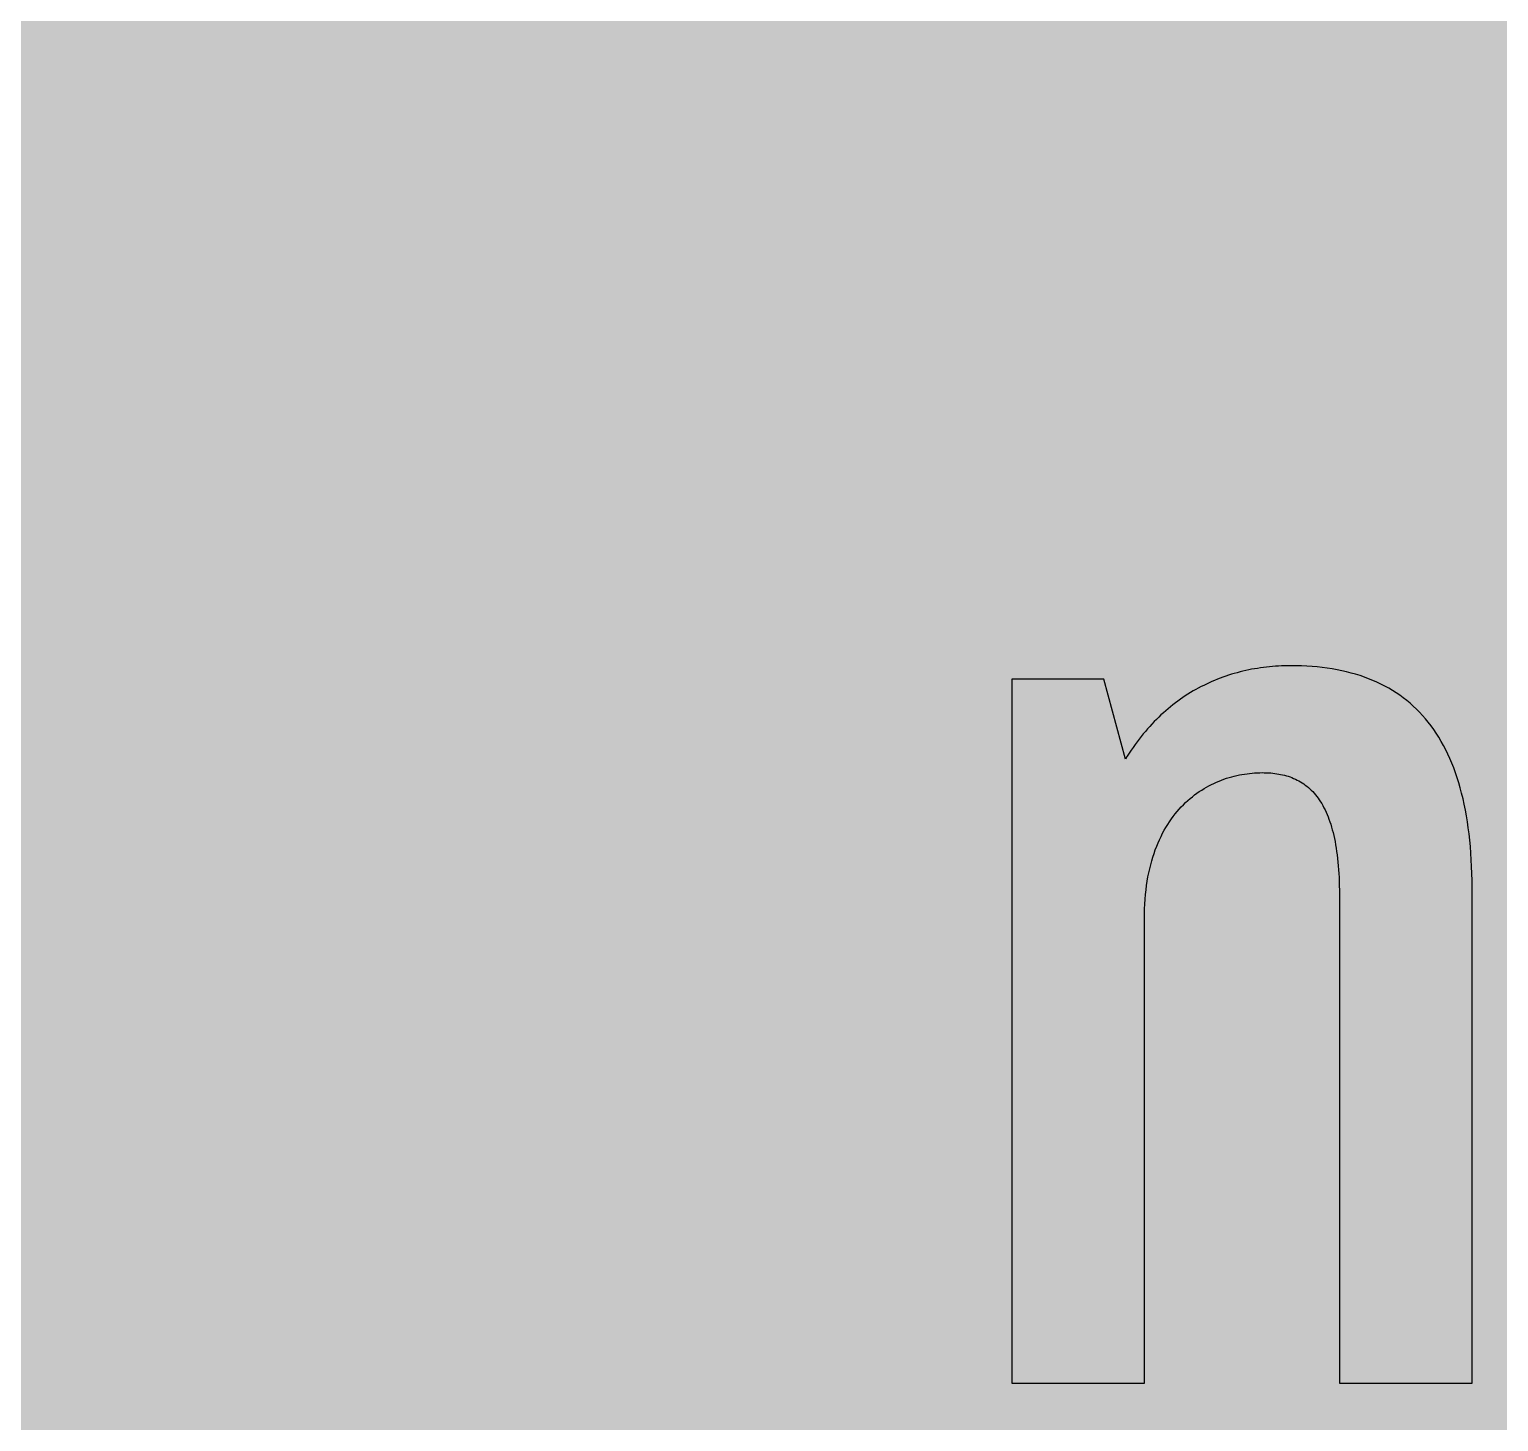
# Model space of a CAD drawing. Header units: millimetres. Extents: x 0 to 212, y 0 to 116.
# Drawn here: x 149.46 to 183.92, y 25.61 to 58.26 of the extents above; entities that cross this region are included whole.
import ezdxf

# ---------------------------------------------------------------- set-up
doc = ezdxf.new("R2010")
doc.units = ezdxf.units.MM

msp = doc.modelspace()

# ---------------------------------------------------------------- hatches: boundary and pattern name
for color, points in [(254, [(14.1633, 0.0536), (13.9878, 0.0533), (13.8125, 0.0559), (13.6373, 0.061), (13.462, 0.0686), (13.2893, 0.0787), (13.114, 0.0914), (12.9413, 0.1041), (12.7686, 0.1219), (12.5959, 0.1397), (12.4231, 0.16), (12.2504, 0.1829), (12.0777, 0.2057), (11.9075, 0.2337), (11.7373, 0.2616), (11.5672, 0.2921), (11.397, 0.3251), (11.2268, 0.3607), (11.0592, 0.3988), (10.8915, 0.4369), (10.7239, 0.4775), (10.5562, 0.5207), (10.3886, 0.5664), (10.2235, 0.6121), (10.0584, 0.6629), (9.8933, 0.7137), (9.7307, 0.7671), (9.5682, 0.8204), (9.4056, 0.8788), (9.2431, 0.9373), (9.083, 0.9982), (8.923, 1.0617), (8.763, 1.1252), (8.6055, 1.1938), (8.4455, 1.2624), (8.2906, 1.331), (8.1331, 1.4046), (7.9781, 1.4783), (7.8232, 1.5545), (7.6708, 1.6332), (7.5184, 1.7145), (7.366, 1.7958), (7.2161, 1.8796), (7.0663, 1.966), (6.919, 2.0523), (6.7716, 2.1438), (6.6243, 2.2352), (6.4795, 2.3266), (6.3348, 2.4232), (6.19, 2.5197), (6.0477, 2.6187), (5.908, 2.7178), (5.7683, 2.8194), (5.6286, 2.9235), (5.4915, 3.0302), (5.3543, 3.1369), (5.2197, 3.2461), (5.0851, 3.3579), (4.953, 3.4722), (4.8209, 3.5865), (4.6914, 3.7033), (4.5644, 3.8202), (4.4348, 3.9395), (4.3104, 4.0615), (4.1859, 4.1859), (4.0615, 4.3104), (3.9395, 4.4348), (3.8202, 4.5618), (3.7033, 4.6914), (3.5865, 4.8209), (3.4722, 4.953), (3.3579, 5.0851), (3.2487, 5.2197), (3.1369, 5.3543), (3.0302, 5.4915), (2.9235, 5.6286), (2.8194, 5.7683), (2.7178, 5.908), (2.6187, 6.0477), (2.5197, 6.19), (2.4232, 6.3348), (2.3266, 6.477), (2.2352, 6.6243), (2.1438, 6.7691), (2.0523, 6.919), (1.966, 7.0663), (1.8796, 7.2161), (1.7958, 7.366), (1.7145, 7.5184), (1.6332, 7.6708), (1.5545, 7.8232), (1.4783, 7.9781), (1.4046, 8.1331), (1.331, 8.2906), (1.2598, 8.4455), (1.1913, 8.603), (1.1252, 8.763), (1.0592, 8.923), (0.9982, 9.083), (0.9373, 9.2431), (0.8763, 9.4056), (0.8204, 9.5682), (0.7645, 9.7307), (0.7112, 9.8933), (0.6604, 10.0584), (0.6121, 10.2235), (0.5639, 10.3911), (0.5207, 10.5562), (0.4775, 10.7239), (0.4343, 10.8915), (0.3962, 11.0592), (0.3607, 11.2268), (0.3251, 11.397), (0.2921, 11.5672), (0.2616, 11.7373), (0.2311, 11.9075), (0.2057, 12.0802), (0.1803, 12.2504), (0.1575, 12.4231), (0.1372, 12.5959), (0.1194, 12.7686), (0.1041, 12.9413), (0.0889, 13.1166), (0.0787, 13.2893), (0.0686, 13.4645), (0.061, 13.6373), (0.0559, 13.8125), (0.0508, 13.9878), (0.0508, 14.163), (0.0522, 102.3592), (0.0508, 102.5322), (0.0559, 102.7074), (0.061, 102.8827), (0.0686, 103.058), (0.0787, 103.2307), (0.0889, 103.4059), (0.1041, 103.5787), (0.1194, 103.7514), (0.1372, 103.9241), (0.1575, 104.0968), (0.1803, 104.2695), (0.2057, 104.4423), (0.2311, 104.6124), (0.2616, 104.7826), (0.2921, 104.9528), (0.3251, 105.123), (0.3607, 105.2932), (0.3962, 105.4608), (0.4343, 105.6284), (0.4775, 105.7961), (0.5207, 105.9637), (0.5639, 106.1314), (0.6121, 106.2965), (0.6604, 106.4616), (0.7112, 106.6267), (0.7645, 106.7892), (0.8204, 106.9518), (0.8763, 107.1143), (0.9373, 107.2769), (0.9982, 107.4369), (1.0592, 107.5969), (1.1252, 107.757), (1.1913, 107.9144), (1.2598, 108.0745), (1.331, 108.2294), (1.4046, 108.3869), (1.4783, 108.5418), (1.5545, 108.6968), (1.6332, 108.8492), (1.7145, 109.0016), (1.7958, 109.154), (1.8796, 109.3038), (1.966, 109.4537), (2.0523, 109.601), (2.1438, 109.7483), (2.2352, 109.8956), (2.3266, 110.0404), (2.4232, 110.1852), (2.5197, 110.33), (2.6187, 110.4722), (2.7178, 110.6119), (2.8194, 110.7516), (2.9235, 110.8913), (3.0302, 111.0285), (3.1369, 111.1656), (3.2487, 111.3003), (3.3579, 111.4349), (3.4722, 111.567), (3.5865, 111.699), (3.7033, 111.8286), (3.8202, 111.9556), (3.9395, 112.0851), (4.0615, 112.2096), (4.1859, 112.334), (4.3104, 112.4585), (4.4348, 112.5804), (4.5644, 112.6998), (4.6914, 112.8166), (4.8209, 112.9335), (4.953, 113.0478), (5.0851, 113.1621), (5.2197, 113.2713), (5.3543, 113.3831), (5.4915, 113.4897), (5.6286, 113.5964), (5.7683, 113.7006), (5.908, 113.8022), (6.0477, 113.9012), (6.19, 114.0003), (6.3348, 114.0968), (6.4795, 114.1933), (6.6243, 114.2848), (6.7716, 114.3762), (6.919, 114.4676), (7.0663, 114.554), (7.2161, 114.6404), (7.366, 114.7242), (7.5184, 114.8055), (7.6708, 114.8867), (7.8232, 114.9655), (7.9781, 115.0417), (8.1331, 115.1153), (8.2906, 115.189), (8.4455, 115.2601), (8.6055, 115.3287), (8.763, 115.3947), (8.923, 115.4608), (9.083, 115.5217), (9.2431, 115.5827), (9.4056, 115.6437), (9.5682, 115.6995), (9.7307, 115.7554), (9.8933, 115.8088), (10.0584, 115.8596), (10.2235, 115.9078), (10.3886, 115.9561), (10.5562, 115.9993), (10.7239, 116.0424), (10.8915, 116.0856), (11.0592, 116.1237), (11.2268, 116.1593), (11.397, 116.1948), (11.5672, 116.2279), (11.7373, 116.2583), (11.9075, 116.2888), (12.0777, 116.3142), (12.2504, 116.3396), (12.4231, 116.3625), (12.5959, 116.3828), (12.7686, 116.4006), (12.9413, 116.4158), (13.114, 116.4311), (13.2893, 116.4412), (13.462, 116.4514), (13.6373, 116.459), (13.8125, 116.4641), (13.9878, 116.4692), (14.163, 116.4692), (197.6078, 116.4703), (197.7822, 116.4692), (197.9574, 116.4641), (198.1327, 116.459), (198.3054, 116.4514), (198.4807, 116.4412), (198.6534, 116.4311), (198.8287, 116.4158), (199.0014, 116.4006), (199.1741, 116.3828), (199.3468, 116.3625), (199.5195, 116.3396), (199.6897, 116.3142), (199.8624, 116.2888), (200.0326, 116.2583), (200.2028, 116.2279), (200.373, 116.1948), (200.5432, 116.1593), (200.7108, 116.1237), (200.8784, 116.0856), (201.0461, 116.0424), (201.2137, 115.9993), (201.3788, 115.9561), (201.5465, 115.9078), (201.7116, 115.8596), (201.8767, 115.8088), (202.0392, 115.7554), (202.2018, 115.6995), (202.3643, 115.6437), (202.5269, 115.5827), (202.6869, 115.5217), (202.8469, 115.4608), (203.007, 115.3947), (203.167, 115.3287), (203.3245, 115.2601), (203.4794, 115.189), (203.6369, 115.1153), (203.7918, 115.0417), (203.9468, 114.9655), (204.0992, 114.8867), (204.2516, 114.8055), (204.404, 114.7242), (204.5538, 114.6404), (204.7037, 114.554), (204.8535, 114.4676), (205.0009, 114.3762), (205.1456, 114.2848), (205.293, 114.1933), (205.4352, 114.0968), (205.58, 114.0003), (205.7222, 113.9012), (205.8619, 113.8022), (206.0016, 113.7006), (206.1413, 113.5964), (206.2785, 113.4897), (206.4156, 113.3831), (206.5503, 113.2713), (206.6849, 113.1621), (206.817, 113.0478), (206.949, 112.9335), (207.0786, 112.8166), (207.2081, 112.6998), (207.3351, 112.5804), (207.4596, 112.4585), (207.584, 112.334), (207.7085, 112.2096), (207.8304, 112.0851), (207.9498, 111.9556), (208.0666, 111.8286), (208.1835, 111.699), (208.2978, 111.567), (208.4121, 111.4349), (208.5238, 111.3003), (208.6331, 111.1656), (208.7397, 111.0285), (208.8464, 110.8913), (208.9506, 110.7516), (209.0522, 110.6119), (209.1512, 110.4722), (209.2503, 110.33), (209.3468, 110.1852), (209.4433, 110.0404), (209.5348, 109.8956), (209.6262, 109.7483), (209.7176, 109.601), (209.804, 109.4537), (209.8904, 109.3038), (209.9742, 109.154), (210.0555, 109.0016), (210.1367, 108.8492), (210.2155, 108.6968), (210.2917, 108.5418), (210.3653, 108.3869), (210.439, 108.2294), (210.5076, 108.0745), (210.5762, 107.9144), (210.6447, 107.757), (210.7082, 107.5969), (210.7717, 107.4369), (210.8327, 107.2769), (210.8911, 107.1143), (210.9495, 106.9518), (211.0029, 106.7892), (211.0562, 106.6267), (211.107, 106.4616), (211.1578, 106.2965), (211.2035, 106.1314), (211.2493, 105.9637), (211.2924, 105.7961), (211.3331, 105.6284), (211.3712, 105.4608), (211.4093, 105.2932), (211.4448, 105.123), (211.4779, 104.9528), (211.5083, 104.7826), (211.5363, 104.6124), (211.5642, 104.4423), (211.5871, 104.2695), (211.6099, 104.0968), (211.6303, 103.9241), (211.648, 103.7514), (211.6658, 103.5787), (211.6785, 103.4059), (211.6912, 103.2307), (211.7014, 103.058), (211.709, 102.8827), (211.7141, 102.7074), (211.7166, 102.5322), (211.7166, 102.3569), (211.7189, 14.1647), (211.7166, 13.9878), (211.7141, 13.8125), (211.709, 13.6373), (211.7014, 13.4645), (211.6912, 13.2893), (211.6785, 13.1166), (211.6658, 12.9413), (211.648, 12.7686), (211.6303, 12.5959), (211.6099, 12.4231), (211.5871, 12.2504), (211.5642, 12.0802), (211.5363, 11.9075), (211.5083, 11.7373), (211.4779, 11.5672), (211.4448, 11.397), (211.4093, 11.2268), (211.3712, 11.0592), (211.3331, 10.8915), (211.2924, 10.7239), (211.2493, 10.5562), (211.2035, 10.3911), (211.1578, 10.2235), (211.107, 10.0584), (211.0562, 9.8933), (211.0029, 9.7307), (210.9495, 9.5682), (210.8911, 9.4056), (210.8327, 9.2431), (210.7717, 9.083), (210.7082, 8.923), (210.6447, 8.763), (210.5762, 8.603), (210.5076, 8.4455), (210.439, 8.2906), (210.3653, 8.1331), (210.2917, 7.9781), (210.2155, 7.8232), (210.1367, 7.6708), (210.0555, 7.5184), (209.9742, 7.366), (209.8904, 7.2161), (209.804, 7.0663), (209.7176, 6.919), (209.6262, 6.7691), (209.5348, 6.6243), (209.4433, 6.477), (209.3468, 6.3348), (209.2503, 6.19), (209.1512, 6.0477), (209.0522, 5.908), (208.9506, 5.7683), (208.8464, 5.6286), (208.7397, 5.4915), (208.6331, 5.3543), (208.5238, 5.2197), (208.4121, 5.0851), (208.2978, 4.953), (208.1835, 4.8209), (208.0666, 4.6914), (207.9498, 4.5618), (207.8304, 4.4348), (207.7085, 4.3104), (207.584, 4.1859), (207.4596, 4.0615), (207.3351, 3.9395), (207.2081, 3.8202), (207.0786, 3.7033), (206.949, 3.5865), (206.817, 3.4722), (206.6849, 3.3579), (206.5503, 3.2461), (206.4156, 3.1369), (206.2785, 3.0302), (206.1413, 2.9235), (206.0016, 2.8194), (205.8619, 2.7178), (205.7222, 2.6187), (205.58, 2.5197), (205.4352, 2.4232), (205.293, 2.3266), (205.1456, 2.2352), (205.0009, 2.1438), (204.8535, 2.0523), (204.7037, 1.966), (204.5538, 1.8796), (204.404, 1.7958), (204.2516, 1.7145), (204.0992, 1.6332), (203.9468, 1.5545), (203.7918, 1.4783), (203.6369, 1.4046), (203.4794, 1.331), (203.3245, 1.2624), (203.167, 1.1938), (203.007, 1.1252), (202.8469, 1.0617), (202.6869, 0.9982), (202.5269, 0.9373), (202.3643, 0.8788), (202.2018, 0.8204), (202.0392, 0.7671), (201.8767, 0.7137), (201.7116, 0.6629), (201.5465, 0.6121), (201.3788, 0.5664), (201.2137, 0.5207), (201.0461, 0.4775), (200.8784, 0.4369), (200.7108, 0.3988), (200.5432, 0.3607), (200.373, 0.3251), (200.2028, 0.2921), (200.0326, 0.2616), (199.8624, 0.2337), (199.6897, 0.2057), (199.5195, 0.1829), (199.3468, 0.16), (199.1741, 0.1397), (199.0014, 0.1219), (198.8287, 0.1041), (198.6534, 0.0914), (198.4807, 0.0787), (198.3054, 0.0686), (198.1327, 0.061), (197.9574, 0.0559), (197.7822, 0.0533), (197.6069, 0.0533)]), (59, [(183.2928, 26.512), (183.2928, 38.1314), (183.2915, 38.2981), (183.2864, 38.4632), (183.2813, 38.6258), (183.2737, 38.7858), (183.2635, 38.9407), (183.2534, 39.0957), (183.2381, 39.2455), (183.2229, 39.3929), (183.2026, 39.5376), (183.1823, 39.6799), (183.1594, 39.8196), (183.1365, 39.9542), (183.1086, 40.0888), (183.0807, 40.2184), (183.0476, 40.3454), (183.0146, 40.4724), (182.9791, 40.5943), (182.9435, 40.7111), (182.9029, 40.828), (182.8622, 40.9423), (182.8165, 41.054), (182.7708, 41.1607), (182.7225, 41.2674), (182.6743, 41.369), (182.6209, 41.468), (182.5676, 41.5646), (182.5117, 41.6611), (182.4533, 41.7525), (182.3923, 41.8414), (182.3314, 41.9278), (182.2653, 42.0116), (182.1993, 42.0903), (182.1307, 42.1691), (182.0621, 42.2453), (181.9885, 42.3189), (181.9148, 42.3901), (181.8386, 42.4561), (181.7599, 42.5221), (181.6786, 42.5856), (181.5973, 42.6441), (181.5135, 42.7025), (181.4271, 42.7558), (181.3382, 42.8092), (181.2468, 42.86), (181.1553, 42.9057), (181.0614, 42.9514), (180.9648, 42.9946), (180.8658, 43.0327), (180.7667, 43.0708), (180.6651, 43.1063), (180.561, 43.1368), (180.4543, 43.1673), (180.3476, 43.1952), (180.2384, 43.2206), (180.1266, 43.2435), (180.0123, 43.2613), (179.898, 43.2791), (179.7787, 43.2968), (179.6593, 43.3095), (179.5399, 43.3197), (179.4154, 43.3273), (179.291, 43.3324), (179.164, 43.3375), (179.037, 43.3375), (178.9659, 43.3375), (178.8947, 43.3349), (178.8236, 43.3324), (178.7525, 43.3299), (178.6814, 43.3248), (178.6103, 43.3197), (178.5391, 43.3146), (178.4706, 43.307), (178.3994, 43.2968), (178.3309, 43.2892), (178.2623, 43.2765), (178.1912, 43.2664), (178.1226, 43.2537), (178.054, 43.241), (177.9854, 43.2257), (177.9168, 43.2105), (177.8508, 43.1927), (177.7822, 43.1749), (177.7162, 43.1571), (177.6476, 43.1368), (177.5816, 43.1165), (177.5155, 43.0936), (177.4495, 43.0708), (177.3834, 43.0454), (177.3199, 43.02), (177.2539, 42.9946), (177.1904, 42.9666), (177.1269, 42.9387), (177.0609, 42.9082), (176.9999, 42.8777), (176.9364, 42.8473), (176.8729, 42.8142), (176.8119, 42.7787), (176.751, 42.7457), (176.69, 42.7076), (176.6291, 42.672), (176.5681, 42.6314), (176.5097, 42.5933), (176.4513, 42.5526), (176.3928, 42.5094), (176.3344, 42.4663), (176.276, 42.4231), (176.2201, 42.3774), (176.1642, 42.3291), (176.1084, 42.2834), (176.0525, 42.2326), (175.9966, 42.1843), (175.9433, 42.131), (175.8899, 42.0802), (175.8366, 42.0268), (175.7832, 41.971), (175.7324, 41.9151), (175.6816, 41.8567), (175.6308, 41.7982), (175.58, 41.7398), (175.5318, 41.6789), (175.4835, 41.6154), (175.4353, 41.5519), (175.3895, 41.4884), (175.3413, 41.4223), (175.2956, 41.3563), (175.2524, 41.2877), (175.2067, 41.2166), (175.1635, 41.1455), (174.6567, 43.0205), (172.4974, 43.0205), (172.4974, 26.512), (175.6089, 26.512), (175.6089, 37.4011), (175.608, 37.5183), (175.6131, 37.6352), (175.6181, 37.7495), (175.6258, 37.8612), (175.6359, 37.9705), (175.6461, 38.0797), (175.6588, 38.1838), (175.6766, 38.2854), (175.6918, 38.3845), (175.7121, 38.4835), (175.7324, 38.5775), (175.7553, 38.6715), (175.7807, 38.7629), (175.8086, 38.8493), (175.8366, 38.9357), (175.8645, 39.0195), (175.8975, 39.1033), (175.928, 39.182), (175.9636, 39.2582), (175.9991, 39.3344), (176.0347, 39.4081), (176.0753, 39.4792), (176.1134, 39.5478), (176.1541, 39.6138), (176.1973, 39.6799), (176.2404, 39.7434), (176.2862, 39.8043), (176.3319, 39.8628), (176.3776, 39.9186), (176.4259, 39.9745), (176.4741, 40.0279), (176.5249, 40.0787), (176.5757, 40.1295), (176.6265, 40.1752), (176.6799, 40.2209), (176.7332, 40.2641), (176.7865, 40.3073), (176.8399, 40.3479), (176.8958, 40.386), (176.9516, 40.4216), (177.0075, 40.4571), (177.0659, 40.4901), (177.1218, 40.5232), (177.1802, 40.5511), (177.2387, 40.579), (177.2971, 40.607), (177.358, 40.6324), (177.4165, 40.6552), (177.4749, 40.6781), (177.5358, 40.6984), (177.5943, 40.7162), (177.6552, 40.734), (177.7162, 40.7492), (177.7746, 40.7645), (177.8356, 40.7772), (177.8965, 40.7873), (177.9549, 40.7975), (178.0159, 40.8051), (178.0769, 40.8127), (178.1353, 40.8203), (178.1937, 40.8229), (178.2547, 40.828), (178.3131, 40.828), (178.3715, 40.8305), (178.4198, 40.828), (178.4706, 40.828), (178.5188, 40.8254), (178.5696, 40.8229), (178.6179, 40.8178), (178.6636, 40.8127), (178.7119, 40.8051), (178.7576, 40.7975), (178.8033, 40.7899), (178.849, 40.7797), (178.8947, 40.7695), (178.9379, 40.7568), (178.9811, 40.7441), (179.0243, 40.7289), (179.0675, 40.7137), (179.1081, 40.6959), (179.1487, 40.6781), (179.1894, 40.6578), (179.23, 40.6375), (179.2681, 40.6146), (179.3062, 40.5917), (179.3443, 40.5663), (179.3824, 40.5384), (179.418, 40.5105), (179.4535, 40.4825), (179.4866, 40.452), (179.5221, 40.419), (179.5551, 40.386), (179.5882, 40.3504), (179.6186, 40.3123), (179.6491, 40.2742), (179.6796, 40.2336), (179.7101, 40.193), (179.738, 40.1498), (179.766, 40.1041), (179.7914, 40.0583), (179.8193, 40.0075), (179.8447, 39.9593), (179.8676, 39.9059), (179.893, 39.8526), (179.9158, 39.7967), (179.9361, 39.7408), (179.9565, 39.6799), (179.9768, 39.6189), (179.9971, 39.5554), (180.0149, 39.4919), (180.0327, 39.4259), (180.0479, 39.3573), (180.0657, 39.2862), (180.0784, 39.2125), (180.0936, 39.1389), (180.1063, 39.0601), (180.1165, 38.9814), (180.1292, 38.9001), (180.1368, 38.8188), (180.147, 38.7325), (180.1546, 38.6461), (180.1622, 38.5547), (180.1673, 38.4632), (180.1724, 38.3692), (180.1749, 38.2727), (180.1774, 38.1762), (180.18, 38.0746), (180.18, 37.9705), (180.1813, 26.512)])]:
    msp.add_hatch(color=color).paths.add_polyline_path(points)
h = msp.add_hatch(color=59)
edge = h.paths.add_edge_path()
edge.add_line((157.3209, 34.4163), (157.32, 34.1173))
edge.add_line((157.32, 34.1173), (157.3251, 33.8277))
edge.add_line((157.3251, 33.8277), (157.3327, 33.5432))
edge.add_line((157.3327, 33.5432), (157.3403, 33.2664))
edge.add_line((157.3403, 33.2664), (157.353, 32.9946))
edge.add_line((157.353, 32.9946), (157.3657, 32.7304))
edge.add_line((157.3657, 32.7304), (157.3835, 32.4714))
edge.add_line((157.3835, 32.4714), (157.4038, 32.2199))
edge.add_line((157.4038, 32.2199), (157.4241, 31.9735))
edge.add_line((157.4241, 31.9735), (157.4495, 31.7348))
edge.add_line((157.4495, 31.7348), (157.4749, 31.5011))
edge.add_line((157.4749, 31.5011), (157.5054, 31.275))
edge.add_line((157.5054, 31.275), (157.5359, 31.054))
edge.add_line((157.5359, 31.054), (157.5714, 30.8381))
edge.add_line((157.5714, 30.8381), (157.607, 30.6273))
edge.add_line((157.607, 30.6273), (157.6451, 30.4241))
edge.add_line((157.6451, 30.4241), (157.6857, 30.226))
edge.add_line((157.6857, 30.226), (157.7289, 30.033))
edge.add_line((157.7289, 30.033), (157.7746, 29.8475))
edge.add_line((157.7746, 29.8475), (157.8229, 29.6672))
edge.add_line((157.8229, 29.6672), (157.8737, 29.4894))
edge.add_line((157.8737, 29.4894), (157.9245, 29.3192))
edge.add_line((157.9245, 29.3192), (157.9804, 29.1541))
edge.add_line((157.9804, 29.1541), (158.0363, 28.9941))
edge.add_line((158.0363, 28.9941), (158.0947, 28.8392))
edge.add_line((158.0947, 28.8392), (158.1556, 28.6918))
edge.add_line((158.1556, 28.6918), (158.2191, 28.5471))
edge.add_line((158.2191, 28.5471), (158.2852, 28.4074))
edge.add_line((158.2852, 28.4074), (158.3512, 28.2727))
edge.add_line((158.3512, 28.2727), (158.4223, 28.1432))
edge.add_line((158.4223, 28.1432), (158.4935, 28.0187))
edge.add_line((158.4935, 28.0187), (158.5671, 27.8994))
edge.add_line((158.5671, 27.8994), (158.6408, 27.7825))
edge.add_line((158.6408, 27.7825), (158.7195, 27.6733))
edge.add_line((158.7195, 27.6733), (158.7983, 27.5666))
edge.add_line((158.7983, 27.5666), (158.8795, 27.465))
edge.add_line((158.8795, 27.465), (158.9634, 27.3685))
edge.add_line((158.9634, 27.3685), (159.0472, 27.2745))
edge.add_line((159.0472, 27.2745), (159.1361, 27.1882))
edge.add_line((159.1361, 27.1882), (159.225, 27.1018))
edge.add_line((159.225, 27.1018), (159.3139, 27.0231))
edge.add_line((159.3139, 27.0231), (159.4079, 26.9469))
edge.add_line((159.4079, 26.9469), (159.5018, 26.8757))
edge.add_line((159.5018, 26.8757), (159.5984, 26.8072))
edge.add_line((159.5984, 26.8072), (159.6949, 26.7437))
edge.add_line((159.6949, 26.7437), (159.7939, 26.6827))
edge.add_line((159.7939, 26.6827), (159.8955, 26.6268))
edge.add_line((159.8955, 26.6268), (159.9997, 26.576))
edge.add_line((159.9997, 26.576), (160.1038, 26.5252))
edge.add_line((160.1038, 26.5252), (160.2105, 26.482))
edge.add_line((160.2105, 26.482), (160.3172, 26.4389))
edge.add_line((160.3172, 26.4389), (160.4264, 26.4008))
edge.add_line((160.4264, 26.4008), (160.5382, 26.3677))
edge.add_line((160.5382, 26.3677), (160.6525, 26.3347))
edge.add_line((160.6525, 26.3347), (160.7668, 26.3068))
edge.add_line((160.7668, 26.3068), (160.8811, 26.2814))
edge.add_line((160.8811, 26.2814), (160.9979, 26.2611))
edge.add_line((160.9979, 26.2611), (161.1173, 26.2433))
edge.add_line((161.1173, 26.2433), (161.2367, 26.2255))
edge.add_line((161.2367, 26.2255), (161.3586, 26.2128))
edge.add_line((161.3586, 26.2128), (161.483, 26.2052))
edge.add_line((161.483, 26.2052), (161.6075, 26.1976))
edge.add_line((161.6075, 26.1976), (161.732, 26.1925))
edge.add_line((161.732, 26.1925), (161.8615, 26.1925))
edge.add_line((161.8615, 26.1925), (161.9555, 26.1925))
edge.add_line((161.9555, 26.1925), (162.0469, 26.195))
edge.add_line((162.0469, 26.195), (162.1409, 26.1976))
edge.add_line((162.1409, 26.1976), (162.2298, 26.2026))
edge.add_line((162.2298, 26.2026), (162.3212, 26.2077))
edge.add_line((162.3212, 26.2077), (162.4076, 26.2153))
edge.add_line((162.4076, 26.2153), (162.494, 26.2255))
edge.add_line((162.494, 26.2255), (162.5803, 26.2331))
edge.add_line((162.5803, 26.2331), (162.6641, 26.2458))
edge.add_line((162.6641, 26.2458), (162.748, 26.256))
edge.add_line((162.748, 26.256), (162.8292, 26.2712))
edge.add_line((162.8292, 26.2712), (162.9105, 26.2839))
edge.add_line((162.9105, 26.2839), (162.9893, 26.3017))
edge.add_line((162.9893, 26.3017), (163.0655, 26.3169))
edge.add_line((163.0655, 26.3169), (163.1442, 26.3347))
edge.add_line((163.1442, 26.3347), (163.2179, 26.355))
edge.add_line((163.2179, 26.355), (163.2941, 26.3754))
edge.add_line((163.2941, 26.3754), (163.3652, 26.3957))
edge.add_line((163.3652, 26.3957), (163.4388, 26.4185))
edge.add_line((163.4388, 26.4185), (163.51, 26.4414))
edge.add_line((163.51, 26.4414), (163.5785, 26.4668))
edge.add_line((163.5785, 26.4668), (163.6471, 26.4922))
edge.add_line((163.6471, 26.4922), (163.7157, 26.5201))
edge.add_line((163.7157, 26.5201), (163.7817, 26.5481))
edge.add_line((163.7817, 26.5481), (163.8478, 26.576))
edge.add_line((163.8478, 26.576), (163.9113, 26.6065))
edge.add_line((163.9113, 26.6065), (163.9748, 26.637))
edge.add_line((163.9748, 26.637), (164.0357, 26.6675))
edge.add_line((164.0357, 26.6675), (164.0967, 26.7005))
edge.add_line((164.0967, 26.7005), (164.1577, 26.7335))
edge.add_line((164.1577, 26.7335), (164.2161, 26.7691))
edge.add_line((164.2161, 26.7691), (164.2745, 26.8046))
edge.add_line((164.2745, 26.8046), (164.3304, 26.8402))
edge.add_line((164.3304, 26.8402), (164.3863, 26.8757))
edge.add_line((164.3863, 26.8757), (164.4396, 26.9138))
edge.add_line((164.4396, 26.9138), (164.4955, 26.9519))
edge.add_line((164.4955, 26.9519), (164.5463, 26.9926))
edge.add_line((164.5463, 26.9926), (164.5996, 27.0332))
edge.add_line((164.5996, 27.0332), (164.6504, 27.0739))
edge.add_line((164.6504, 27.0739), (164.7012, 27.117))
edge.add_line((164.7012, 27.117), (164.7495, 27.1577))
edge.add_line((164.7495, 27.1577), (164.7977, 27.2034))
edge.add_line((164.7977, 27.2034), (164.8435, 27.2466))
edge.add_line((164.8435, 27.2466), (164.8892, 27.2923))
edge.add_line((164.8892, 27.2923), (164.9349, 27.338))
edge.add_line((164.9349, 27.338), (164.9806, 27.3837))
edge.add_line((164.9806, 27.3837), (165.0238, 27.4295))
edge.add_line((165.0238, 27.4295), (165.067, 27.4777))
edge.add_line((165.067, 27.4777), (165.1076, 27.526))
edge.add_line((165.1076, 27.526), (165.1483, 27.5742))
edge.add_line((165.1483, 27.5742), (165.1889, 27.625))
edge.add_line((165.1889, 27.625), (165.2295, 27.6758))
edge.add_line((165.2295, 27.6758), (165.2676, 27.7266))
edge.add_line((165.2676, 27.7266), (165.3057, 27.7774))
edge.add_line((165.3057, 27.7774), (165.3413, 27.8282))
edge.add_line((165.3413, 27.8282), (165.3769, 27.8816))
edge.add_line((165.3769, 27.8816), (165.4124, 27.9349))
edge.add_line((165.4124, 27.9349), (165.448, 27.9883))
edge.add_line((165.448, 27.9883), (165.481, 28.0416))
edge.add_line((165.481, 28.0416), (165.514, 28.0975))
edge.add_line((165.514, 28.0975), (165.547, 28.1508))
edge.add_line((165.547, 28.1508), (165.5775, 28.2067))
edge.add_line((165.5775, 28.2067), (165.608, 28.2626))
edge.add_line((165.608, 28.2626), (165.6385, 28.3185))
edge.add_line((165.6385, 28.3185), (166.1791, 26.512))
edge.add_line((166.1791, 26.512), (168.3067, 26.512))
edge.add_line((168.3067, 26.512), (168.3067, 48.737))
edge.add_line((168.3067, 48.737), (165.2267, 48.737))
edge.add_line((165.2267, 48.737), (165.2267, 42.7672))
edge.add_line((165.2267, 42.7672), (165.1914, 42.7812))
edge.add_line((165.1914, 42.7812), (165.1584, 42.799))
edge.add_line((165.1584, 42.799), (165.1254, 42.8142))
edge.add_line((165.1254, 42.8142), (165.0924, 42.8295))
edge.add_line((165.0924, 42.8295), (165.0594, 42.8447))
edge.add_line((165.0594, 42.8447), (165.0263, 42.86))
edge.add_line((165.0263, 42.86), (164.9933, 42.8752))
edge.add_line((164.9933, 42.8752), (164.9603, 42.8904))
edge.add_line((164.9603, 42.8904), (164.9247, 42.9057))
edge.add_line((164.9247, 42.9057), (164.8917, 42.9209))
edge.add_line((164.8917, 42.9209), (164.8562, 42.9336))
edge.add_line((164.8562, 42.9336), (164.8231, 42.9489))
edge.add_line((164.8231, 42.9489), (164.7876, 42.9616))
edge.add_line((164.7876, 42.9616), (164.7546, 42.9768))
edge.add_line((164.7546, 42.9768), (164.719, 42.9895))
edge.add_line((164.719, 42.9895), (164.6834, 43.0022))
edge.add_line((164.6834, 43.0022), (164.6504, 43.0149))
edge.add_line((164.6504, 43.0149), (164.6149, 43.0276))
edge.add_line((164.6149, 43.0276), (164.5793, 43.0403))
edge.add_line((164.5793, 43.0403), (164.5437, 43.053))
edge.add_line((164.5437, 43.053), (164.5082, 43.0657))
edge.add_line((164.5082, 43.0657), (164.4726, 43.0784))
edge.add_line((164.4726, 43.0784), (164.4371, 43.0886))
edge.add_line((164.4371, 43.0886), (164.4015, 43.1013))
edge.add_line((164.4015, 43.1013), (164.3659, 43.1114))
edge.add_line((164.3659, 43.1114), (164.3278, 43.1216))
edge.add_line((164.3278, 43.1216), (164.2923, 43.1343))
edge.add_line((164.2923, 43.1343), (164.2567, 43.1444))
edge.add_line((164.2567, 43.1444), (164.2212, 43.1546))
edge.add_line((164.2212, 43.1546), (164.1831, 43.1648))
edge.add_line((164.1831, 43.1648), (164.1475, 43.1749))
edge.add_line((164.1475, 43.1749), (164.1094, 43.1825))
edge.add_line((164.1094, 43.1825), (164.0738, 43.1927))
edge.add_line((164.0738, 43.1927), (164.0357, 43.2003))
edge.add_line((164.0357, 43.2003), (164.0002, 43.2105))
edge.add_line((164.0002, 43.2105), (163.9621, 43.2181))
edge.add_line((163.9621, 43.2181), (163.924, 43.2257))
edge.add_line((163.924, 43.2257), (163.8859, 43.2333))
edge.add_line((163.8859, 43.2333), (163.8503, 43.241))
edge.add_line((163.8503, 43.241), (163.8122, 43.2486))
edge.add_line((163.8122, 43.2486), (163.7741, 43.2562))
edge.add_line((163.7741, 43.2562), (163.736, 43.2638))
edge.add_line((163.736, 43.2638), (163.6979, 43.2689))
edge.add_line((163.6979, 43.2689), (163.6598, 43.2765))
edge.add_line((163.6598, 43.2765), (163.6217, 43.2816))
edge.add_line((163.6217, 43.2816), (163.5836, 43.2867))
edge.add_line((163.5836, 43.2867), (163.5455, 43.2918))
edge.add_line((163.5455, 43.2918), (163.5074, 43.2968))
edge.add_line((163.5074, 43.2968), (163.4668, 43.3019))
edge.add_line((163.4668, 43.3019), (163.4287, 43.307))
edge.add_line((163.4287, 43.307), (163.3906, 43.3121))
edge.add_line((163.3906, 43.3121), (163.3499, 43.3146))
edge.add_line((163.3499, 43.3146), (163.3118, 43.3197))
edge.add_line((163.3118, 43.3197), (163.2737, 43.3222))
edge.add_line((163.2737, 43.3222), (163.2331, 43.3248))
edge.add_line((163.2331, 43.3248), (163.195, 43.3273))
edge.add_line((163.195, 43.3273), (163.1544, 43.3299))
edge.add_line((163.1544, 43.3299), (163.1163, 43.3324))
edge.add_line((163.1163, 43.3324), (163.0756, 43.3349))
edge.add_line((163.0756, 43.3349), (163.035, 43.3349))
edge.add_line((163.035, 43.3349), (162.9969, 43.3375))
edge.add_line((162.9969, 43.3375), (162.9562, 43.3375))
edge.add_line((162.9562, 43.3375), (162.9156, 43.3375))
edge.add_line((162.9156, 43.3375), (162.875, 43.3375))
edge.add_line((162.875, 43.3375), (162.7149, 43.3349))
edge.add_line((162.7149, 43.3349), (162.5575, 43.3299))
edge.add_line((162.5575, 43.3299), (162.4025, 43.3222))
edge.add_line((162.4025, 43.3222), (162.2476, 43.3095))
edge.add_line((162.2476, 43.3095), (162.0977, 43.2918))
edge.add_line((162.0977, 43.2918), (161.9453, 43.2714))
edge.add_line((161.9453, 43.2714), (161.798, 43.2486))
edge.add_line((161.798, 43.2486), (161.6532, 43.2206))
edge.add_line((161.6532, 43.2206), (161.5084, 43.1876))
edge.add_line((161.5084, 43.1876), (161.3662, 43.1521))
edge.add_line((161.3662, 43.1521), (161.2265, 43.114))
edge.add_line((161.2265, 43.114), (161.0893, 43.0708))
edge.add_line((161.0893, 43.0708), (160.9547, 43.0225))
edge.add_line((160.9547, 43.0225), (160.8201, 42.9692))
edge.add_line((160.8201, 42.9692), (160.6906, 42.9133))
edge.add_line((160.6906, 42.9133), (160.561, 42.8549))
edge.add_line((160.561, 42.8549), (160.434, 42.7914))
edge.add_line((160.434, 42.7914), (160.3096, 42.7228))
edge.add_line((160.3096, 42.7228), (160.1876, 42.6491))
edge.add_line((160.1876, 42.6491), (160.0683, 42.5729))
edge.add_line((160.0683, 42.5729), (159.9514, 42.4917))
edge.add_line((159.9514, 42.4917), (159.8346, 42.4078))
edge.add_line((159.8346, 42.4078), (159.7228, 42.3164))
edge.add_line((159.7228, 42.3164), (159.6111, 42.2224))
edge.add_line((159.6111, 42.2224), (159.5018, 42.1234))
edge.add_line((159.5018, 42.1234), (159.3977, 42.0218))
edge.add_line((159.3977, 42.0218), (159.2936, 41.9125))
edge.add_line((159.2936, 41.9125), (159.192, 41.8008))
edge.add_line((159.192, 41.8008), (159.0929, 41.6839))
edge.add_line((159.0929, 41.6839), (158.9964, 41.562))
edge.add_line((158.9964, 41.562), (158.9024, 41.4376))
edge.add_line((158.9024, 41.4376), (158.811, 41.3055))
edge.add_line((158.811, 41.3055), (158.7221, 41.1709))
edge.add_line((158.7221, 41.1709), (158.6357, 41.0286))
edge.add_line((158.6357, 41.0286), (158.5544, 40.8838))
edge.add_line((158.5544, 40.8838), (158.4731, 40.734))
edge.add_line((158.4731, 40.734), (158.3944, 40.579))
edge.add_line((158.3944, 40.579), (158.3182, 40.419))
edge.add_line((158.3182, 40.419), (158.2445, 40.2539))
edge.add_line((158.2445, 40.2539), (158.1734, 40.0863))
edge.add_line((158.1734, 40.0863), (158.1048, 39.911))
edge.add_line((158.1048, 39.911), (158.0413, 39.7307))
edge.add_line((158.0413, 39.7307), (157.9778, 39.5453))
edge.add_line((157.9778, 39.5453), (157.9169, 39.3548))
edge.add_line((157.9169, 39.3548), (157.861, 39.1592))
edge.add_line((157.861, 39.1592), (157.8051, 38.9585))
edge.add_line((157.8051, 38.9585), (157.7543, 38.7528))
edge.add_line((157.7543, 38.7528), (157.7061, 38.542))
edge.add_line((157.7061, 38.542), (157.6603, 38.3261))
edge.add_line((157.6603, 38.3261), (157.6172, 38.1051))
edge.add_line((157.6172, 38.1051), (157.5765, 37.8765))
edge.add_line((157.5765, 37.8765), (157.5384, 37.6428))
edge.add_line((157.5384, 37.6428), (157.5029, 37.4066))
edge.add_line((157.5029, 37.4066), (157.4724, 37.1627))
edge.add_line((157.4724, 37.1627), (157.4444, 36.9138))
edge.add_line((157.4444, 36.9138), (157.4165, 36.6573))
edge.add_line((157.4165, 36.6573), (157.3936, 36.3982))
edge.add_line((157.3936, 36.3982), (157.3759, 36.1315))
edge.add_line((157.3759, 36.1315), (157.3581, 35.8597))
edge.add_line((157.3581, 35.8597), (157.3454, 35.5829))
edge.add_line((157.3454, 35.5829), (157.3327, 35.2984))
edge.add_line((157.3327, 35.2984), (157.3251, 35.0114))
edge.add_line((157.3251, 35.0114), (157.32, 34.7167))
edge.add_line((157.32, 34.7167), (157.32, 34.4145))
edge = h.paths.add_edge_path(flags=16)
edge.add_line((162.814, 28.7662), (162.7327, 28.7655))
edge.add_line((162.7327, 28.7655), (162.654, 28.768))
edge.add_line((162.654, 28.768), (162.5778, 28.7731))
edge.add_line((162.5778, 28.7731), (162.5041, 28.7782))
edge.add_line((162.5041, 28.7782), (162.4305, 28.7858))
edge.add_line((162.4305, 28.7858), (162.3593, 28.796))
edge.add_line((162.3593, 28.796), (162.2882, 28.8061))
edge.add_line((162.2882, 28.8061), (162.2196, 28.8188))
edge.add_line((162.2196, 28.8188), (162.1536, 28.8341))
edge.add_line((162.1536, 28.8341), (162.0876, 28.8519))
edge.add_line((162.0876, 28.8519), (162.0241, 28.8722))
edge.add_line((162.0241, 28.8722), (161.9631, 28.8925))
edge.add_line((161.9631, 28.8925), (161.9021, 28.9154))
edge.add_line((161.9021, 28.9154), (161.8412, 28.9408))
edge.add_line((161.8412, 28.9408), (161.7828, 28.9687))
edge.add_line((161.7828, 28.9687), (161.7269, 28.9992))
edge.add_line((161.7269, 28.9992), (161.671, 29.0322))
edge.add_line((161.671, 29.0322), (161.6177, 29.0678))
edge.add_line((161.6177, 29.0678), (161.5669, 29.1059))
edge.add_line((161.5669, 29.1059), (161.5161, 29.144))
edge.add_line((161.5161, 29.144), (161.4653, 29.1871))
edge.add_line((161.4653, 29.1871), (161.417, 29.2329))
edge.add_line((161.417, 29.2329), (161.3713, 29.2811))
edge.add_line((161.3713, 29.2811), (161.3256, 29.3319))
edge.add_line((161.3256, 29.3319), (161.2824, 29.3827))
edge.add_line((161.2824, 29.3827), (161.2392, 29.4386))
edge.add_line((161.2392, 29.4386), (161.1986, 29.4996))
edge.add_line((161.1986, 29.4996), (161.1579, 29.5605))
edge.add_line((161.1579, 29.5605), (161.1198, 29.624))
edge.add_line((161.1198, 29.624), (161.0817, 29.6926))
edge.add_line((161.0817, 29.6926), (161.0462, 29.7637))
edge.add_line((161.0462, 29.7637), (161.0106, 29.8374))
edge.add_line((161.0106, 29.8374), (160.9776, 29.9136))
edge.add_line((160.9776, 29.9136), (160.9446, 29.9923))
edge.add_line((160.9446, 29.9923), (160.9141, 30.0761))
edge.add_line((160.9141, 30.0761), (160.8836, 30.1625))
edge.add_line((160.8836, 30.1625), (160.8557, 30.2514))
edge.add_line((160.8557, 30.2514), (160.8277, 30.3454))
edge.add_line((160.8277, 30.3454), (160.8023, 30.4419))
edge.add_line((160.8023, 30.4419), (160.7769, 30.541))
edge.add_line((160.7769, 30.541), (160.7515, 30.6451))
edge.add_line((160.7515, 30.6451), (160.7287, 30.7518))
edge.add_line((160.7287, 30.7518), (160.7083, 30.861))
edge.add_line((160.7083, 30.861), (160.688, 30.9753))
edge.add_line((160.688, 30.9753), (160.6677, 31.0947))
edge.add_line((160.6677, 31.0947), (160.6499, 31.2166))
edge.add_line((160.6499, 31.2166), (160.6321, 31.3411))
edge.add_line((160.6321, 31.3411), (160.6169, 31.4706))
edge.add_line((160.6169, 31.4706), (160.6017, 31.6027))
edge.add_line((160.6017, 31.6027), (160.5864, 31.7398))
edge.add_line((160.5864, 31.7398), (160.5737, 31.8821))
edge.add_line((160.5737, 31.8821), (160.561, 32.0269))
edge.add_line((160.561, 32.0269), (160.5509, 32.1742))
edge.add_line((160.5509, 32.1742), (160.5407, 32.3291))
edge.add_line((160.5407, 32.3291), (160.5331, 32.4866))
edge.add_line((160.5331, 32.4866), (160.5229, 32.6466))
edge.add_line((160.5229, 32.6466), (160.5178, 32.8143))
edge.add_line((160.5178, 32.8143), (160.5102, 32.9844))
edge.add_line((160.5102, 32.9844), (160.5051, 33.1572))
edge.add_line((160.5051, 33.1572), (160.5026, 33.3375))
edge.add_line((160.5026, 33.3375), (160.4975, 33.5204))
edge.add_line((160.4975, 33.5204), (160.4975, 33.7083))
edge.add_line((160.4975, 33.7083), (160.495, 33.9014))
edge.add_line((160.495, 33.9014), (160.495, 34.097))
edge.add_line((160.495, 34.097), (160.495, 34.3281))
edge.add_line((160.495, 34.3281), (160.4975, 34.5516))
edge.add_line((160.4975, 34.5516), (160.4975, 34.7726))
edge.add_line((160.4975, 34.7726), (160.5026, 34.9885))
edge.add_line((160.5026, 34.9885), (160.5051, 35.1993))
edge.add_line((160.5051, 35.1993), (160.5102, 35.4076))
edge.add_line((160.5102, 35.4076), (160.5178, 35.6083))
edge.add_line((160.5178, 35.6083), (160.5229, 35.8064))
edge.add_line((160.5229, 35.8064), (160.5331, 35.9994))
edge.add_line((160.5331, 35.9994), (160.5407, 36.1874))
edge.add_line((160.5407, 36.1874), (160.5509, 36.3728))
edge.add_line((160.5509, 36.3728), (160.5636, 36.5531))
edge.add_line((160.5636, 36.5531), (160.5763, 36.7284))
edge.add_line((160.5763, 36.7284), (160.589, 36.8986))
edge.add_line((160.589, 36.8986), (160.6042, 37.0662))
edge.add_line((160.6042, 37.0662), (160.622, 37.2288))
edge.add_line((160.622, 37.2288), (160.6398, 37.3888))
edge.add_line((160.6398, 37.3888), (160.6575, 37.5412))
edge.add_line((160.6575, 37.5412), (160.6779, 37.6936))
edge.add_line((160.6779, 37.6936), (160.7007, 37.8384))
edge.add_line((160.7007, 37.8384), (160.7236, 37.9806))
edge.add_line((160.7236, 37.9806), (160.7464, 38.1203))
edge.add_line((160.7464, 38.1203), (160.7744, 38.2524))
edge.add_line((160.7744, 38.2524), (160.8023, 38.3845))
edge.add_line((160.8023, 38.3845), (160.8303, 38.5115))
edge.add_line((160.8303, 38.5115), (160.8607, 38.6334))
edge.add_line((160.8607, 38.6334), (160.8938, 38.7502))
edge.add_line((160.8938, 38.7502), (160.9268, 38.8671))
edge.add_line((160.9268, 38.8671), (160.9623, 38.9763))
edge.add_line((160.9623, 38.9763), (160.9979, 39.0855))
edge.add_line((160.9979, 39.0855), (161.0385, 39.1897))
edge.add_line((161.0385, 39.1897), (161.0792, 39.2887))
edge.add_line((161.0792, 39.2887), (161.1198, 39.3852))
edge.add_line((161.1198, 39.3852), (161.1655, 39.4767))
edge.add_line((161.1655, 39.4767), (161.2113, 39.5681))
edge.add_line((161.2113, 39.5681), (161.257, 39.6519))
edge.add_line((161.257, 39.6519), (161.3078, 39.7358))
edge.add_line((161.3078, 39.7358), (161.3586, 39.8145))
edge.add_line((161.3586, 39.8145), (161.4119, 39.8882))
edge.add_line((161.4119, 39.8882), (161.4678, 39.9618))
edge.add_line((161.4678, 39.9618), (161.5237, 40.0304))
edge.add_line((161.5237, 40.0304), (161.5821, 40.0964))
edge.add_line((161.5821, 40.0964), (161.6456, 40.1574))
edge.add_line((161.6456, 40.1574), (161.7066, 40.2158))
edge.add_line((161.7066, 40.2158), (161.7726, 40.2717))
edge.add_line((161.7726, 40.2717), (161.8412, 40.325))
edge.add_line((161.8412, 40.325), (161.9098, 40.3733))
edge.add_line((161.9098, 40.3733), (161.9809, 40.419))
edge.add_line((161.9809, 40.419), (162.0545, 40.4622))
edge.add_line((162.0545, 40.4622), (162.1307, 40.5028))
edge.add_line((162.1307, 40.5028), (162.2095, 40.5409))
edge.add_line((162.2095, 40.5409), (162.2908, 40.574))
edge.add_line((162.2908, 40.574), (162.3746, 40.6044))
edge.add_line((162.3746, 40.6044), (162.4584, 40.6324))
edge.add_line((162.4584, 40.6324), (162.5473, 40.6603))
edge.add_line((162.5473, 40.6603), (162.6362, 40.6806))
edge.add_line((162.6362, 40.6806), (162.7302, 40.701))
edge.add_line((162.7302, 40.701), (162.8242, 40.7187))
edge.add_line((162.8242, 40.7187), (162.9232, 40.734))
edge.add_line((162.9232, 40.734), (163.0223, 40.7441))
edge.add_line((163.0223, 40.7441), (163.1239, 40.7543))
edge.add_line((163.1239, 40.7543), (163.2306, 40.7594))
edge.add_line((163.2306, 40.7594), (163.3372, 40.7645))
edge.add_line((163.3372, 40.7645), (163.449, 40.7645))
edge.add_line((163.449, 40.7645), (163.4744, 40.7645))
edge.add_line((163.4744, 40.7645), (163.5023, 40.7645))
edge.add_line((163.5023, 40.7645), (163.5277, 40.7645))
edge.add_line((163.5277, 40.7645), (163.5557, 40.7645))
edge.add_line((163.5557, 40.7645), (163.5811, 40.7645))
edge.add_line((163.5811, 40.7645), (163.609, 40.7619))
edge.add_line((163.609, 40.7619), (163.637, 40.7619))
edge.add_line((163.637, 40.7619), (163.6624, 40.7619))
edge.add_line((163.6624, 40.7619), (163.6903, 40.7594))
edge.add_line((163.6903, 40.7594), (163.7182, 40.7594))
edge.add_line((163.7182, 40.7594), (163.7462, 40.7568))
edge.add_line((163.7462, 40.7568), (163.7716, 40.7543))
edge.add_line((163.7716, 40.7543), (163.7995, 40.7543))
edge.add_line((163.7995, 40.7543), (163.8275, 40.7518))
edge.add_line((163.8275, 40.7518), (163.8554, 40.7492))
edge.add_line((163.8554, 40.7492), (163.8808, 40.7467))
edge.add_line((163.8808, 40.7467), (163.9087, 40.7467))
edge.add_line((163.9087, 40.7467), (163.9367, 40.7441))
edge.add_line((163.9367, 40.7441), (163.9646, 40.7416))
edge.add_line((163.9646, 40.7416), (163.9926, 40.7391))
edge.add_line((163.9926, 40.7391), (164.0205, 40.7365))
edge.add_line((164.0205, 40.7365), (164.0484, 40.734))
edge.add_line((164.0484, 40.734), (164.0738, 40.7289))
edge.add_line((164.0738, 40.7289), (164.1018, 40.7264))
edge.add_line((164.1018, 40.7264), (164.1297, 40.7238))
edge.add_line((164.1297, 40.7238), (164.1577, 40.7213))
edge.add_line((164.1577, 40.7213), (164.1856, 40.7162))
edge.add_line((164.1856, 40.7162), (164.2135, 40.7137))
edge.add_line((164.2135, 40.7137), (164.2415, 40.7086))
edge.add_line((164.2415, 40.7086), (164.2694, 40.706))
edge.add_line((164.2694, 40.706), (164.2974, 40.701))
edge.add_line((164.2974, 40.701), (164.3253, 40.6984))
edge.add_line((164.3253, 40.6984), (164.3532, 40.6933))
edge.add_line((164.3532, 40.6933), (164.3812, 40.6908))
edge.add_line((164.3812, 40.6908), (164.4091, 40.6857))
edge.add_line((164.4091, 40.6857), (164.4371, 40.6806))
edge.add_line((164.4371, 40.6806), (164.465, 40.6756))
edge.add_line((164.465, 40.6756), (164.4929, 40.6705))
edge.add_line((164.4929, 40.6705), (164.5209, 40.6679))
edge.add_line((164.5209, 40.6679), (164.5488, 40.6629))
edge.add_line((164.5488, 40.6629), (164.5768, 40.6578))
edge.add_line((164.5768, 40.6578), (164.6047, 40.6527))
edge.add_line((164.6047, 40.6527), (164.6326, 40.6476))
edge.add_line((164.6326, 40.6476), (164.6606, 40.64))
edge.add_line((164.6606, 40.64), (164.6885, 40.6349))
edge.add_line((164.6885, 40.6349), (164.7165, 40.6298))
edge.add_line((164.7165, 40.6298), (164.7469, 40.6248))
edge.add_line((164.7469, 40.6248), (164.7749, 40.6197))
edge.add_line((164.7749, 40.6197), (164.8028, 40.6121))
edge.add_line((164.8028, 40.6121), (164.8308, 40.607))
edge.add_line((164.8308, 40.607), (164.8587, 40.5994))
edge.add_line((164.8587, 40.5994), (164.8866, 40.5943))
edge.add_line((164.8866, 40.5943), (164.9146, 40.5867))
edge.add_line((164.9146, 40.5867), (164.9425, 40.5816))
edge.add_line((164.9425, 40.5816), (164.9705, 40.574))
edge.add_line((164.9705, 40.574), (164.9984, 40.5689))
edge.add_line((164.9984, 40.5689), (165.0289, 40.5613))
edge.add_line((165.0289, 40.5613), (165.0568, 40.5536))
edge.add_line((165.0568, 40.5536), (165.0848, 40.5486))
edge.add_line((165.0848, 40.5486), (165.1127, 40.5409))
edge.add_line((165.1127, 40.5409), (165.1406, 40.5333))
edge.add_line((165.1406, 40.5333), (165.1686, 40.5257))
edge.add_line((165.1686, 40.5257), (165.1965, 40.5181))
edge.add_line((165.1965, 40.5181), (165.2245, 40.5105))
edge.add_line((165.2245, 40.5105), (165.2267, 31.908))
edge.add_line((165.2267, 31.908), (165.2245, 31.8338))
edge.add_line((165.2245, 31.8338), (165.2219, 31.7602))
edge.add_line((165.2219, 31.7602), (165.2194, 31.689))
edge.add_line((165.2194, 31.689), (165.2168, 31.6154))
edge.add_line((165.2168, 31.6154), (165.2118, 31.5417))
edge.add_line((165.2118, 31.5417), (165.2041, 31.4706))
edge.add_line((165.2041, 31.4706), (165.1965, 31.3969))
edge.add_line((165.1965, 31.3969), (165.1889, 31.3258))
edge.add_line((165.1889, 31.3258), (165.1787, 31.2547))
edge.add_line((165.1787, 31.2547), (165.166, 31.181))
edge.add_line((165.166, 31.181), (165.1559, 31.1099))
edge.add_line((165.1559, 31.1099), (165.1406, 31.0388))
edge.add_line((165.1406, 31.0388), (165.1279, 30.9702))
edge.add_line((165.1279, 30.9702), (165.1102, 30.8991))
edge.add_line((165.1102, 30.8991), (165.0949, 30.8305))
edge.add_line((165.0949, 30.8305), (165.0771, 30.7594))
edge.add_line((165.0771, 30.7594), (165.0568, 30.6908))
edge.add_line((165.0568, 30.6908), (165.0365, 30.6222))
edge.add_line((165.0365, 30.6222), (165.0136, 30.5562))
edge.add_line((165.0136, 30.5562), (164.9908, 30.4902))
edge.add_line((164.9908, 30.4902), (164.9679, 30.4241))
edge.add_line((164.9679, 30.4241), (164.9425, 30.3581))
edge.add_line((164.9425, 30.3581), (164.9171, 30.2946))
edge.add_line((164.9171, 30.2946), (164.8892, 30.2285))
edge.add_line((164.8892, 30.2285), (164.8612, 30.1676))
edge.add_line((164.8612, 30.1676), (164.8308, 30.1041))
edge.add_line((164.8308, 30.1041), (164.8003, 30.0431))
edge.add_line((164.8003, 30.0431), (164.7673, 29.9822))
edge.add_line((164.7673, 29.9822), (164.7342, 29.9237))
edge.add_line((164.7342, 29.9237), (164.6987, 29.8653))
edge.add_line((164.6987, 29.8653), (164.6631, 29.8094))
edge.add_line((164.6631, 29.8094), (164.625, 29.7536))
edge.add_line((164.625, 29.7536), (164.5869, 29.6977))
edge.add_line((164.5869, 29.6977), (164.5488, 29.6443))
edge.add_line((164.5488, 29.6443), (164.5082, 29.591))
edge.add_line((164.5082, 29.591), (164.4675, 29.5402))
edge.add_line((164.4675, 29.5402), (164.4244, 29.4919))
edge.add_line((164.4244, 29.4919), (164.3786, 29.4411))
edge.add_line((164.3786, 29.4411), (164.3329, 29.3954))
edge.add_line((164.3329, 29.3954), (164.2872, 29.3497))
edge.add_line((164.2872, 29.3497), (164.2389, 29.304))
edge.add_line((164.2389, 29.304), (164.1907, 29.2608))
edge.add_line((164.1907, 29.2608), (164.1399, 29.2202))
edge.add_line((164.1399, 29.2202), (164.0891, 29.1795))
edge.add_line((164.0891, 29.1795), (164.0383, 29.1414))
edge.add_line((164.0383, 29.1414), (163.9824, 29.1059))
edge.add_line((163.9824, 29.1059), (163.9291, 29.0703))
edge.add_line((163.9291, 29.0703), (163.8732, 29.0373))
edge.add_line((163.8732, 29.0373), (163.8148, 29.0068))
edge.add_line((163.8148, 29.0068), (163.7563, 28.9763))
edge.add_line((163.7563, 28.9763), (163.6979, 28.9484))
edge.add_line((163.6979, 28.9484), (163.637, 28.9204))
edge.add_line((163.637, 28.9204), (163.5735, 28.8976))
edge.add_line((163.5735, 28.8976), (163.5125, 28.8747))
edge.add_line((163.5125, 28.8747), (163.4465, 28.8544))
edge.add_line((163.4465, 28.8544), (163.3804, 28.8366))
edge.add_line((163.3804, 28.8366), (163.3144, 28.8188))
edge.add_line((163.3144, 28.8188), (163.2458, 28.8061))
edge.add_line((163.2458, 28.8061), (163.1772, 28.7934))
edge.add_line((163.1772, 28.7934), (163.1061, 28.7833))
edge.add_line((163.1061, 28.7833), (163.035, 28.7757))
edge.add_line((163.035, 28.7757), (162.9613, 28.7706))
edge.add_line((162.9613, 28.7706), (162.8877, 28.7655))
edge.add_line((162.8877, 28.7655), (162.8115, 28.7655))

# ---------------------------------------------------------------- linework, layer by layer
at = {"color": 59}
msp.add_lwpolyline([(183.2928, 26.512), (183.2928, 38.1314), (183.2915, 38.2981), (183.2864, 38.4632), (183.2813, 38.6258), (183.2737, 38.7858), (183.2635, 38.9407), (183.2534, 39.0957), (183.2381, 39.2455), (183.2229, 39.3929), (183.2026, 39.5376), (183.1823, 39.6799), (183.1594, 39.8196), (183.1365, 39.9542), (183.1086, 40.0888), (183.0807, 40.2184), (183.0476, 40.3454), (183.0146, 40.4724), (182.9791, 40.5943), (182.9435, 40.7111), (182.9029, 40.828), (182.8622, 40.9423), (182.8165, 41.054), (182.7708, 41.1607), (182.7225, 41.2674), (182.6743, 41.369), (182.6209, 41.468), (182.5676, 41.5646), (182.5117, 41.6611), (182.4533, 41.7525), (182.3923, 41.8414), (182.3314, 41.9278), (182.2653, 42.0116), (182.1993, 42.0903), (182.1307, 42.1691), (182.0621, 42.2453), (181.9885, 42.3189), (181.9148, 42.3901), (181.8386, 42.4561), (181.7599, 42.5221), (181.6786, 42.5856), (181.5973, 42.6441), (181.5135, 42.7025), (181.4271, 42.7558), (181.3382, 42.8092), (181.2468, 42.86), (181.1553, 42.9057), (181.0614, 42.9514), (180.9648, 42.9946), (180.8658, 43.0327), (180.7667, 43.0708), (180.6651, 43.1063), (180.561, 43.1368), (180.4543, 43.1673), (180.3476, 43.1952), (180.2384, 43.2206), (180.1266, 43.2435), (180.0123, 43.2613), (179.898, 43.2791), (179.7787, 43.2968), (179.6593, 43.3095), (179.5399, 43.3197), (179.4154, 43.3273), (179.291, 43.3324), (179.164, 43.3375), (179.037, 43.3375), (178.9659, 43.3375), (178.8947, 43.3349), (178.8236, 43.3324), (178.7525, 43.3299), (178.6814, 43.3248), (178.6103, 43.3197), (178.5391, 43.3146), (178.4706, 43.307), (178.3994, 43.2968), (178.3309, 43.2892), (178.2623, 43.2765), (178.1912, 43.2664), (178.1226, 43.2537), (178.054, 43.241), (177.9854, 43.2257), (177.9168, 43.2105), (177.8508, 43.1927), (177.7822, 43.1749), (177.7162, 43.1571), (177.6476, 43.1368), (177.5816, 43.1165), (177.5155, 43.0936), (177.4495, 43.0708), (177.3834, 43.0454), (177.3199, 43.02), (177.2539, 42.9946), (177.1904, 42.9666), (177.1269, 42.9387), (177.0609, 42.9082), (176.9999, 42.8777), (176.9364, 42.8473), (176.8729, 42.8142), (176.8119, 42.7787), (176.751, 42.7457), (176.69, 42.7076), (176.6291, 42.672), (176.5681, 42.6314), (176.5097, 42.5933), (176.4513, 42.5526), (176.3928, 42.5094), (176.3344, 42.4663), (176.276, 42.4231), (176.2201, 42.3774), (176.1642, 42.3291), (176.1084, 42.2834), (176.0525, 42.2326), (175.9966, 42.1843), (175.9433, 42.131), (175.8899, 42.0802), (175.8366, 42.0268), (175.7832, 41.971), (175.7324, 41.9151), (175.6816, 41.8567), (175.6308, 41.7982), (175.58, 41.7398), (175.5318, 41.6789), (175.4835, 41.6154), (175.4353, 41.5519), (175.3895, 41.4884), (175.3413, 41.4223), (175.2956, 41.3563), (175.2524, 41.2877), (175.2067, 41.2166), (175.1635, 41.1455), (174.6567, 43.0205), (172.4974, 43.0205), (172.4974, 26.512), (175.6089, 26.512), (175.6089, 37.4011), (175.608, 37.5183), (175.6131, 37.6352), (175.6181, 37.7495), (175.6258, 37.8612), (175.6359, 37.9705), (175.6461, 38.0797), (175.6588, 38.1838), (175.6766, 38.2854), (175.6918, 38.3845), (175.7121, 38.4835), (175.7324, 38.5775), (175.7553, 38.6715), (175.7807, 38.7629), (175.8086, 38.8493), (175.8366, 38.9357), (175.8645, 39.0195), (175.8975, 39.1033), (175.928, 39.182), (175.9636, 39.2582), (175.9991, 39.3344), (176.0347, 39.4081), (176.0753, 39.4792), (176.1134, 39.5478), (176.1541, 39.6138), (176.1973, 39.6799), (176.2404, 39.7434), (176.2862, 39.8043), (176.3319, 39.8628), (176.3776, 39.9186), (176.4259, 39.9745), (176.4741, 40.0279), (176.5249, 40.0787), (176.5757, 40.1295), (176.6265, 40.1752), (176.6799, 40.2209), (176.7332, 40.2641), (176.7865, 40.3073), (176.8399, 40.3479), (176.8958, 40.386), (176.9516, 40.4216), (177.0075, 40.4571), (177.0659, 40.4901), (177.1218, 40.5232), (177.1802, 40.5511), (177.2387, 40.579), (177.2971, 40.607), (177.358, 40.6324), (177.4165, 40.6552), (177.4749, 40.6781), (177.5358, 40.6984), (177.5943, 40.7162), (177.6552, 40.734), (177.7162, 40.7492), (177.7746, 40.7645), (177.8356, 40.7772), (177.8965, 40.7873), (177.9549, 40.7975), (178.0159, 40.8051), (178.0769, 40.8127), (178.1353, 40.8203), (178.1937, 40.8229), (178.2547, 40.828), (178.3131, 40.828), (178.3715, 40.8305), (178.4198, 40.828), (178.4706, 40.828), (178.5188, 40.8254), (178.5696, 40.8229), (178.6179, 40.8178), (178.6636, 40.8127), (178.7119, 40.8051), (178.7576, 40.7975), (178.8033, 40.7899), (178.849, 40.7797), (178.8947, 40.7695), (178.9379, 40.7568), (178.9811, 40.7441), (179.0243, 40.7289), (179.0675, 40.7137), (179.1081, 40.6959), (179.1487, 40.6781), (179.1894, 40.6578), (179.23, 40.6375), (179.2681, 40.6146), (179.3062, 40.5917), (179.3443, 40.5663), (179.3824, 40.5384), (179.418, 40.5105), (179.4535, 40.4825), (179.4866, 40.452), (179.5221, 40.419), (179.5551, 40.386), (179.5882, 40.3504), (179.6186, 40.3123), (179.6491, 40.2742), (179.6796, 40.2336), (179.7101, 40.193), (179.738, 40.1498), (179.766, 40.1041), (179.7914, 40.0583), (179.8193, 40.0075), (179.8447, 39.9593), (179.8676, 39.9059), (179.893, 39.8526), (179.9158, 39.7967), (179.9361, 39.7408), (179.9565, 39.6799), (179.9768, 39.6189), (179.9971, 39.5554), (180.0149, 39.4919), (180.0327, 39.4259), (180.0479, 39.3573), (180.0657, 39.2862), (180.0784, 39.2125), (180.0936, 39.1389), (180.1063, 39.0601), (180.1165, 38.9814), (180.1292, 38.9001), (180.1368, 38.8188), (180.147, 38.7325), (180.1546, 38.6461), (180.1622, 38.5547), (180.1673, 38.4632), (180.1724, 38.3692), (180.1749, 38.2727), (180.1774, 38.1762), (180.18, 38.0746), (180.18, 37.9705), (180.1813, 26.512), (183.2928, 26.512)], dxfattribs=at)

doc.saveas('drawing.dxf')
